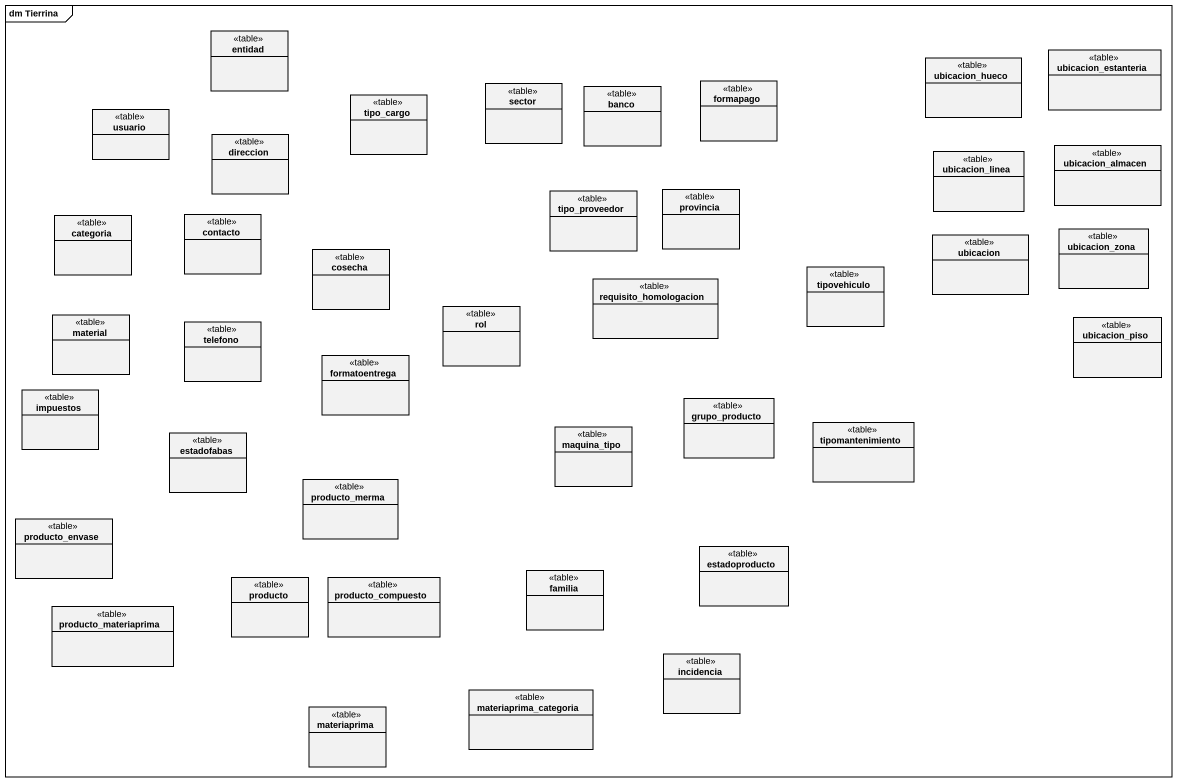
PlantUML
@startuml
mainframe dm Tierrina
hide circle
hide empty members
class entidad <<table>>
class ubicacion_hueco <<table>>
class ubicacion_estanteria <<table>>
class usuario <<table>>
class tipo_cargo <<table>>
class sector <<table>>
class banco <<table>>
class formapago <<table>>
class direccion <<table>>
class ubicacion_almacen <<table>>
class provincia <<table>>
class ubicacion_linea <<table>>
class categoria <<table>>
class contacto <<table>>
class tipo_proveedor <<table>>
class cosecha <<table>>
class tipovehiculo <<table>>
class ubicacion <<table>>
class ubicacion_zona <<table>>
class requisito_homologacion <<table>>
class material <<table>>
class telefono <<table>>
class rol <<table>>
class ubicacion_piso <<table>>
class formatoentrega <<table>>
class impuestos <<table>>
class grupo_producto <<table>>
class estadofabas <<table>>
class maquina_tipo <<table>>
class tipomantenimiento <<table>>
class producto_merma <<table>>
class producto_envase <<table>>
class familia <<table>>
class estadoproducto <<table>>
class producto_materiaprima <<table>>
class producto <<table>>
class producto_compuesto <<table>>
class incidencia <<table>>
class materiaprima_categoria <<table>>
class materiaprima <<table>>
@enduml
